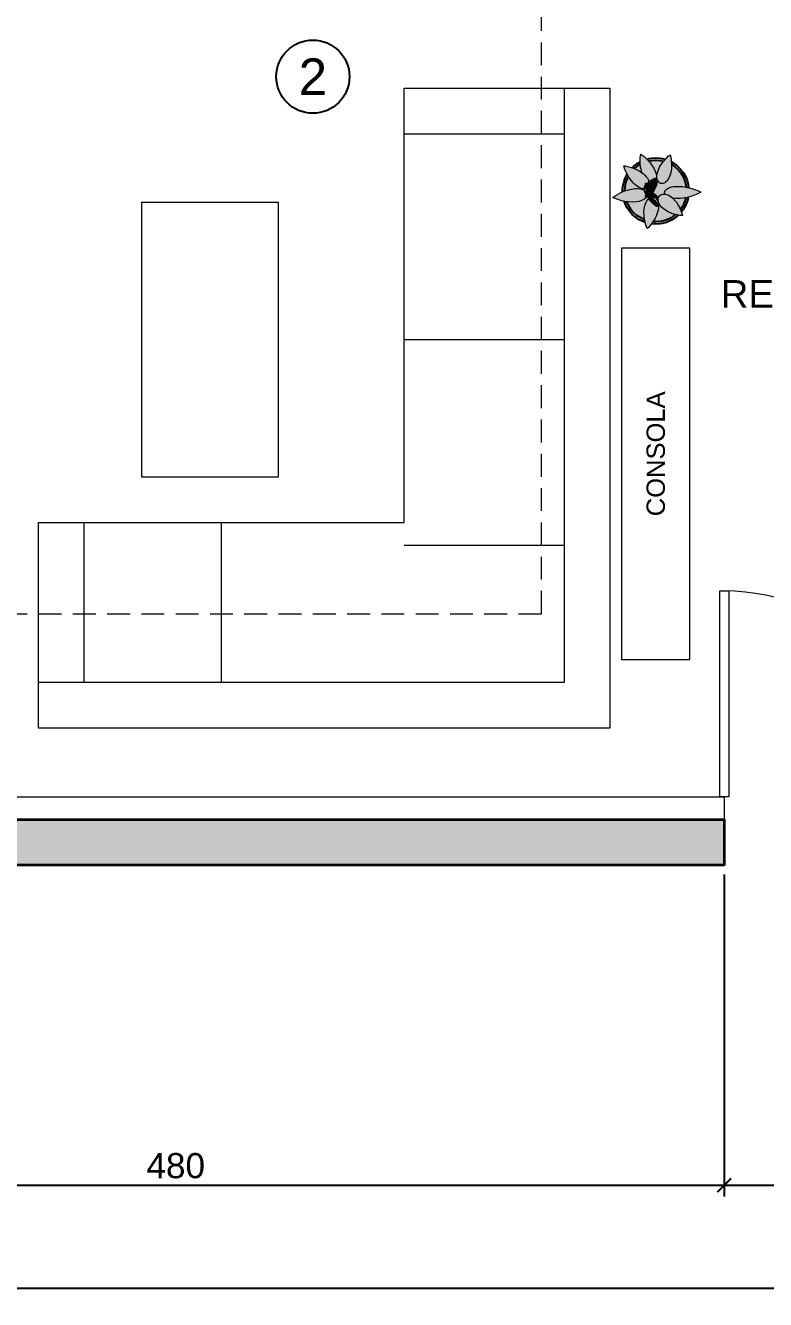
# Model space of a CAD drawing. Header units: centimetres. Extents: x -76 to 1855, y -664 to 656.
# Drawn here: x 174 to 498, y -190 to 367 of the extents above; entities that cross this region are included whole.
import ezdxf
from ezdxf.enums import TextEntityAlignment as Align

# ---------------------------------------------------------------- set-up
doc = ezdxf.new("R2010")
doc.units = ezdxf.units.CM
doc.linetypes.add('OCULTA', pattern=[15, 10, -5])
for name, color, linetype, lineweight in [('A-CARPINTERIA', 4, 'Continuous', 18), ('A-COTAS', 3, 'Continuous', 13), ('A-MEJORAS', 1, 'Continuous', 25), ('A-MOBILIARIO', 40, 'Continuous', 13), ('A-MURO-BLOQUE', 2, 'Continuous', 35), ('A-MURO-TRASDOSADO', 8, 'Continuous', 18), ('A-TEXTO', 7, 'Continuous', 18)]:
    doc.layers.add(name, color=color, linetype=linetype, lineweight=lineweight)
doc.layers.add('A-POCHE', color=252, linetype='Continuous')
doc.layers.add('VEG-HOJAS', color=117, linetype='Continuous', lineweight=18, true_color=0x2e5e38)
doc.layers.add('VEG-MACETA', color=25, linetype='Continuous', lineweight=25, true_color=0x745440)
doc.layers.add('VEG-RELLENO', color=253, linetype='Continuous', true_color=0x96c896)
doc.styles.add('A-TEXTO', font='arial.ttf')
doc.dimstyles.new('COTAS', dxfattribs={"dimtxt": 11, "dimasz": 6, "dimexe": 5, "dimexo": 4, "dimgap": 3, "dimtad": 1, "dimdec": 0, "dimtxsty": 'A-TEXTO', "dimblk": 'ARCHTICK', "dimcen": 2.5, "dimclrd": 3, "dimclre": 3, "dimclrt": 7, "dimazin": 3, "dimtfac": 1, "dimtmove": 0, "dimatfit": 3})

# ---------------------------------------------------------------- blocks, each defined once
blk = doc.blocks.new('VEG_Sansevieria_PLANTA')
at = {"layer": 'VEG-RELLENO', "true_color": 0xf8f6f2}
h = blk.add_hatch(color=7, dxfattribs=at)
h.dxf.hatch_style = 1
h.paths.add_polyline_path([(14.24, -2.69), (13.73, -4.66), (13, -6.41), (12.06, -8.06), (11.23, -9.16), (10.81, -8.08), (11.69, -6.75), (12.11, -5.97), (12.78, -4.34), (13.17, -2.93)])
h.paths.add_polyline_path([(9.56, -10.9), (8.06, -12.06), (7.25, -12.56), (5.55, -13.4), (4.66, -13.73), (2.83, -14.22), (1.89, -14.38), (0, -14.5), (-1.85, -14.38), (-1.2, -13.44), (0, -13.5), (1.76, -13.38), (3.49, -13.04), (5.17, -12.47), (6.75, -11.69), (7.5, -11.22), (8.69, -10.32), (9.89, -10.59)])
h.paths.add_polyline_path([(-4.66, -13.73), (-6.41, -13), (-8.06, -12.06), (-9.56, -10.9), (-10.25, -10.25), (-11.5, -8.83), (-12.56, -7.25), (-13.4, -5.55), (-13.76, -4.55), (-12.63, -4.74), (-12.11, -5.97), (-11.69, -6.75), (-10.71, -8.22), (-10.15, -8.9), (-8.9, -10.15), (-7.5, -11.22), (-5.97, -12.11), (-4.89, -12.58)])
h.paths.add_polyline_path([(-14.49, -0.37), (-14.38, 1.89), (-14.01, 3.75), (-13.4, 5.55), (-12.52, 7.3), (-11.94, 6.29), (-12.47, 5.17), (-13.04, 3.49), (-13.38, 1.76), (-13.5, 0.03)])
h.paths.add_polyline_path([(-10.32, 10.18), (-8.83, 11.5), (-8.06, 12.06), (-6.8, 12.8), (-6.73, 11.7), (-8.22, 10.71), (-9.29, 9.78)])
h.paths.add_polyline_path([(-3.89, 13.96), (-1.89, 14.38), (0, 14.5), (1.89, 14.38), (2.83, 14.22), (4.18, 13.88), (3.47, 13.04), (1.76, 13.38), (0, 13.5), (-1.76, 13.38), (-3.11, 13.13)])
h.paths.add_polyline_path([(6.91, 12.74), (8.06, 12.06), (9.56, 10.9), (10.9, 9.56), (12.06, 8.06), (13, 6.41), (13.73, 4.66), (14.22, 2.83), (14.42, 1.43), (13.39, 1.66), (13.04, 3.49), (12.47, 5.17), (11.69, 6.75), (10.71, 8.22), (10.15, 8.9), (8.9, 10.15), (8.22, 10.71), (6.96, 11.56)])
at = {"layer": 'VEG-RELLENO', "true_color": 0x7a5e4a}
h = blk.add_hatch(color=35, dxfattribs=at)
h.dxf.hatch_style = 1
h.paths.add_polyline_path([(13.04, -3.49), (12.47, -5.17), (12.11, -5.97), (11.69, -6.75), (10.81, -8.08), (10, -6.44), (9.07, -4.96), (8.54, -4.26), (7.51, -3.18), (8.82, -3.32), (9.8, -3.33), (11.84, -3.16), (13.17, -2.93)])
h.paths.add_polyline_path([(8.69, -10.32), (7.5, -11.22), (5.97, -12.11), (5.17, -12.47), (3.49, -13.04), (1.76, -13.38), (0.88, -13.47), (0, -13.5), (-1.2, -13.44), (-0.27, -11.86), (0.49, -10.16), (1.01, -8.42), (1.16, -7.56), (1.23, -6.74), (1.21, -5.96), (1.11, -5.24), (0.93, -4.58), (0.67, -4.01), (0.34, -3.53), (-0.01, -3.19), (0.35, -3.15), (0.6, -3.05), (0.74, -2.9), (0.77, -2.69), (0.69, -2.44), (0.23, -1.85), (-0.14, -1.53), (-1.33, -0.78), (-0.9, -0.16), (-0.31, 0.92), (-0.05, 1.49), (0.33, 2.59), (0.44, 3.07), (0.48, 3.82), (0.41, 4.06), (0.28, 4.19), (0.05, 4.19), (0.25, 4.72), (0.35, 5.33), (0.37, 6), (0.3, 6.73), (0.14, 7.5), (-0.1, 8.3), (-0.43, 9.11), (-0.84, 9.93), (-1.82, 11.51), (-3.11, 13.13), (-1.76, 13.38), (0, 13.5), (1.76, 13.38), (3.47, 13.04), (2.63, 11.92), (1.73, 10.43), (1.03, 8.86), (0.79, 8.08), (0.62, 7.31), (0.54, 6.58), (0.54, 5.9), (0.63, 5.27), (0.8, 4.7), (1.04, 4.22), (1.35, 3.82), (1.71, 3.52), (2.13, 3.32), (2.58, 3.23), (3.05, 3.25), (3.54, 3.37), (4.02, 3.61), (4.5, 3.96), (4.95, 4.41), (5.37, 4.95), (5.75, 5.58), (6.08, 6.29), (6.58, 7.88), (6.87, 9.6), (6.96, 11.56), (8.22, 10.71), (8.9, 10.15), (10.15, 8.9), (11.22, 7.5), (12.11, 5.97), (12.47, 5.17), (13.04, 3.49), (13.39, 1.66), (11.8, 1.92), (9.76, 2.05), (7.85, 1.94), (6.99, 1.78), (6.22, 1.56), (5.54, 1.29), (4.97, 0.96), (4.51, 0.59), (4.18, 0.18), (3.98, -0.24), (3.92, -0.68), (3.99, -1.12), (4.11, -1.36), (3.5, -1.33), (2.94, -1.41), (2.43, -1.58), (1.98, -1.84), (1.61, -2.18), (1.33, -2.6), (1.14, -3.08), (1.05, -3.62), (1.06, -4.19), (1.19, -4.78), (1.42, -5.39), (1.75, -6), (2.19, -6.6), (2.71, -7.18), (3.32, -7.72), (4, -8.24), (5.51, -9.13), (7.11, -9.82)])
h.paths.add_polyline_path([(-4.89, -12.58), (-5.97, -12.11), (-7.5, -11.22), (-8.22, -10.71), (-9.55, -9.55), (-10.71, -8.22), (-11.22, -7.5), (-12.11, -5.97), (-12.63, -4.74), (-11.03, -4.89), (-10.06, -4.91), (-8.2, -4.75), (-7.34, -4.57), (-6.56, -4.32), (-5.86, -4.02), (-5.25, -3.66), (-4.75, -3.25), (-4.31, -2.72), (-4.27, -2.78), (-4.08, -2.81), (-3.83, -2.73), (-3.58, -2.58), (-3.1, -3.43), (-3.41, -3.71), (-3.83, -4.24), (-4.2, -4.87), (-4.52, -5.58), (-4.77, -6.37), (-4.97, -7.22), (-5.09, -8.11), (-5.16, -9.96), (-5.11, -10.89)])
h.paths.add_polyline_path([(-13.5, 0.03), (-13.38, 1.76), (-13.04, 3.49), (-12.47, 5.17), (-11.94, 6.29), (-11.09, 5.01), (-10.51, 4.27), (-9.25, 2.94), (-8.57, 2.38), (-7.89, 1.91), (-7.2, 1.52), (-6.52, 1.24), (-5.87, 1.07), (-5.05, 1.01), (-4.99, 0.86), (-4.81, 0.76), (-4.54, 0.75), (-4.05, 0.9), (-3.7, 0.05), (-4.15, 0.08), (-4.48, 0.04), (-4.68, -0.03), (-5.11, 0.3), (-5.68, 0.59), (-6.35, 0.82), (-7.1, 0.98), (-7.92, 1.06), (-8.79, 1.07), (-10.65, 0.85), (-11.6, 0.64)])
h.paths.add_polyline_path([(-8.9, 10.15), (-7.5, 11.22), (-6.73, 11.7), (-6.43, 9.53), (-6.03, 7.98), (-7.62, 8.98), (-9.29, 9.78)])
at = {"layer": 'VEG-RELLENO', "true_color": 0xded278}
h = blk.add_hatch(color=41, dxfattribs=at)
h.dxf.hatch_style = 1
h.paths.add_polyline_path([(-6.22, 8.61), (-6.59, 10.45), (-6.77, 12.23), (-6.78, 14.49), (-6.69, 15.54), (-6.56, 16.17), (-6.02, 15.82), (-5.19, 15.17), (-3.55, 13.62), (-2.38, 12.26), (-1.82, 11.51), (-0.84, 9.93), (-0.1, 8.3), (0.14, 7.5), (0.3, 6.73), (0.37, 6), (0.35, 5.33), (0.25, 4.72), (0.05, 4.19), (-0.13, 4.12), (-0.57, 3.74), (0.02, 4.66), (0.14, 5), (0.16, 5.27), (0.08, 5.45), (-0.14, 5.55), (-0.19, 6.66), (-0.34, 7.38), (-0.57, 8.13), (-1.28, 9.69), (-2.23, 11.23), (-3.34, 12.64), (-5.02, 14.36), (-6.2, 15.34), (-6.31, 13.8), (-6.21, 11.41), (-5.94, 9.63), (-5.73, 8.74), (-5.3, 7.4), (-6.03, 7.98)])
at = {"layer": 'VEG-RELLENO', "true_color": 0x517e5c}
h = blk.add_hatch(color=115, dxfattribs=at)
h.dxf.hatch_style = 1
h.paths.add_polyline_path([(-0.37, 5.56), (-0.72, 5.47), (-1.6, 5.04), (-2.94, 4.03), (-3.28, 4.95), (-3.65, 5.59), (-4.12, 6.22), (-4.68, 6.83), (-5.3, 7.4), (-5.73, 8.74), (-5.94, 9.63), (-6.21, 11.41), (-6.31, 13.8), (-6.2, 15.34), (-5.02, 14.36), (-3.91, 13.28), (-2.77, 11.95), (-1.73, 10.47), (-0.89, 8.91), (-0.34, 7.38), (-0.19, 6.66), (-0.13, 5.99), (-0.14, 5.55)])
at = {"layer": 'VEG-RELLENO', "true_color": 0xded278}
h = blk.add_hatch(color=41, dxfattribs=at)
h.dxf.hatch_style = 1
h.paths.add_polyline_path([(1.35, 3.82), (1.04, 4.22), (0.8, 4.7), (0.63, 5.27), (0.54, 5.9), (0.54, 6.58), (0.62, 7.31), (0.79, 8.08), (1.35, 9.65), (2.16, 11.19), (2.63, 11.92), (3.65, 13.26), (5.1, 14.82), (5.85, 15.47), (6.36, 15.83), (6.63, 14.81), (6.82, 13.63), (6.95, 12.15), (6.94, 10.47), (6.76, 8.73), (6.58, 7.88), (6.08, 6.29), (5.75, 5.58), (5.37, 4.95), (4.95, 4.41), (4.5, 3.96), (4.02, 3.61), (3.54, 3.37), (3.05, 3.25), (2.58, 3.23), (2.13, 3.32), (1.71, 3.52)])
h.paths.add_polyline_path([(2.98, 3.74), (3.36, 3.85), (3.76, 4.04), (4.17, 4.34), (4.57, 4.74), (4.95, 5.24), (5.3, 5.82), (5.61, 6.48), (6.1, 7.99), (6.38, 9.65), (6.47, 11.33), (6.33, 13.57), (6.08, 15.01), (5.45, 14.45), (4.53, 13.51), (3.53, 12.32), (3.05, 11.64), (2.17, 10.19), (1.8, 9.44), (1.27, 7.95), (1.12, 7.23), (1.04, 6.56), (1.04, 5.93), (1.12, 5.37), (1.26, 4.89), (1.46, 4.49), (1.71, 4.17), (1.98, 3.94), (2.29, 3.8), (2.62, 3.73)], flags=0)
at = {"layer": 'VEG-RELLENO', "true_color": 0x517e5c}
h = blk.add_hatch(color=115, dxfattribs=at)
h.dxf.hatch_style = 1
h.paths.add_polyline_path([(2.29, 3.8), (1.98, 3.94), (1.71, 4.17), (1.46, 4.49), (1.26, 4.89), (1.12, 5.37), (1.04, 5.93), (1.04, 6.56), (1.12, 7.23), (1.5, 8.69), (2.17, 10.19), (2.59, 10.93), (3.53, 12.32), (5.01, 14.02), (6.08, 15.01), (6.33, 13.57), (6.47, 11.33), (6.38, 9.65), (6.26, 8.81), (5.88, 7.21), (5.3, 5.82), (4.95, 5.24), (4.57, 4.74), (4.17, 4.34), (3.76, 4.04), (3.36, 3.85), (2.98, 3.74), (2.62, 3.73)])
at = {"layer": 'VEG-RELLENO', "true_color": 0xded278}
h = blk.add_hatch(color=41, dxfattribs=at)
h.dxf.hatch_style = 1
h.paths.add_polyline_path([(-5.05, 1.01), (-5.87, 1.07), (-6.52, 1.24), (-7.2, 1.52), (-7.89, 1.91), (-8.57, 2.38), (-9.25, 2.94), (-10.51, 4.27), (-11.62, 5.78), (-12.54, 7.33), (-13.48, 9.4), (-13.83, 10.4), (-13.98, 11.04), (-12.85, 10.89), (-11.62, 10.6), (-10.11, 10.11), (-8.45, 9.41), (-6.81, 8.51), (-6.04, 7.99), (-5.32, 7.43), (-4.68, 6.83), (-4.12, 6.22), (-3.65, 5.59), (-3.28, 4.95), (-3.02, 4.32), (-2.94, 4.03), (-3.36, 3.64), (-3.49, 4.17), (-3.73, 4.73), (-4.06, 5.31), (-4.5, 5.9), (-5.03, 6.48), (-6.33, 7.58), (-7.86, 8.54), (-9.48, 9.32), (-11.76, 10.11), (-13.33, 10.47), (-12.76, 8.96), (-12.09, 7.56), (-11.21, 6.05), (-10.13, 4.59), (-8.91, 3.31), (-8.27, 2.78), (-7.62, 2.33), (-6.98, 1.98), (-6.36, 1.72), (-5.77, 1.56), (-4.97, 1.52), (-5.05, 1.31)])
at = {"layer": 'VEG-RELLENO', "true_color": 0x517e5c}
h = blk.add_hatch(color=115, dxfattribs=at)
h.dxf.hatch_style = 1
h.paths.add_polyline_path([(-3.36, 3.64), (-3.78, 3.22), (-4.13, 3.45), (-4.3, 3.44), (-4.42, 3.32), (-4.49, 3.09), (-4.46, 2.41), (-4.71, 2.04), (-4.97, 1.52), (-5.77, 1.56), (-6.36, 1.72), (-6.98, 1.98), (-7.62, 2.33), (-8.27, 2.78), (-9.53, 3.92), (-10.13, 4.59), (-11.21, 6.05), (-11.68, 6.81), (-12.46, 8.28), (-13.01, 9.58), (-13.33, 10.47), (-11.76, 10.11), (-9.48, 9.32), (-7.86, 8.54), (-6.33, 7.58), (-5.03, 6.48), (-4.5, 5.9), (-4.06, 5.31), (-3.73, 4.73), (-3.49, 4.17)])
at = {"layer": 'VEG-RELLENO', "true_color": 0xded278}
h = blk.add_hatch(color=41, dxfattribs=at)
h.dxf.hatch_style = 1
h.paths.add_polyline_path([(-4.31, -2.72), (-4.75, -3.25), (-5.25, -3.66), (-5.86, -4.02), (-6.56, -4.32), (-7.34, -4.57), (-8.2, -4.75), (-10.06, -4.91), (-12.01, -4.82), (-12.98, -4.69), (-14.82, -4.32), (-17.07, -3.62), (-18.09, -3.2), (-18.69, -2.88), (-17.76, -2.16), (-16.65, -1.46), (-15.19, -0.69), (-13.47, 0.04), (-11.6, 0.64), (-10.65, 0.85), (-8.79, 1.07), (-7.92, 1.06), (-7.1, 0.98), (-6.35, 0.82), (-5.68, 0.59), (-5.11, 0.3), (-4.68, -0.03), (-4.86, -0.21), (-4.9, -0.41), (-4.84, -0.59), (-5.38, -0.13), (-5.88, 0.13), (-6.48, 0.34), (-7.17, 0.49), (-7.94, 0.56), (-8.77, 0.57), (-10.55, 0.36), (-12.39, -0.11), (-14.16, -0.77), (-16.4, -1.9), (-17.78, -2.79), (-16.9, -3.15), (-15.51, -3.61), (-13.82, -4.03), (-12.91, -4.2), (-11.01, -4.39), (-10.07, -4.41), (-8.28, -4.25), (-7.47, -4.08), (-6.73, -3.85), (-6.08, -3.57), (-5.54, -3.25), (-5.1, -2.89), (-4.77, -2.52), (-4.56, -2.14), (-4.45, -1.78), (-4.44, -1.43), (-4.54, -1.06), (-4.23, -1.37), (-4.4, -2.01), (-4.43, -2.37), (-4.39, -2.63)])
at = {"layer": 'VEG-RELLENO', "true_color": 0x517e5c}
h = blk.add_hatch(color=115, dxfattribs=at)
h.dxf.hatch_style = 1
h.paths.add_polyline_path([(-4.99, -0.43), (-4.53, -1.09), (-4.44, -1.43), (-4.45, -1.78), (-4.56, -2.14), (-4.77, -2.52), (-5.1, -2.89), (-5.54, -3.25), (-6.08, -3.57), (-6.73, -3.85), (-7.47, -4.08), (-8.28, -4.25), (-10.07, -4.41), (-11.01, -4.39), (-12.91, -4.2), (-13.82, -4.03), (-15.51, -3.61), (-16.9, -3.15), (-17.78, -2.79), (-16.4, -1.9), (-14.16, -0.77), (-12.39, -0.11), (-10.55, 0.36), (-8.77, 0.57), (-7.94, 0.56), (-7.17, 0.49), (-6.48, 0.34), (-5.88, 0.13), (-5.38, -0.13)])
at = {"layer": 'VEG-RELLENO', "true_color": 0xded278}
h = blk.add_hatch(color=41, dxfattribs=at)
h.dxf.hatch_style = 1
h.paths.add_polyline_path([(-5.05, 1.31), (-4.93, 1.65), (-4.46, 2.41), (-4.38, 2), (-4.65, 1.53), (-4.76, 1.09), (-4.58, 1.05), (-4.15, 1.19), (-4.05, 0.9), (-4.54, 0.75), (-4.81, 0.76), (-4.99, 0.86), (-5.07, 1.04)])
h.paths.add_polyline_path([(-3.12, 3.88), (-2.1, 4.71), (-1.13, 5.29), (-0.37, 5.56), (-0.1, 5.55), (0.08, 5.45), (0.16, 5.27), (0.14, 5), (-0.2, 4.27), (-0.5, 3.83), (-1.31, 2.89), (-2.7, 1.69), (-2.84, 1.96), (-2, 2.65), (-1.1, 3.56), (-0.46, 4.42), (-0.26, 4.78), (-0.16, 5.06), (-0.16, 5.24), (-0.34, 5.25), (-0.62, 5.18), (-1.44, 4.78), (-2.42, 4.08), (-3.57, 3.01), (-3.78, 3.22)])
h = blk.add_hatch(color=41, dxfattribs=at)
h.dxf.hatch_style = 1
h.paths.add_polyline_path([(0.35, -3.15), (-0.4, -3.16), (-0.88, -3.07), (-1.75, -2.8), (-2.57, -2.15), (-2.95, -1.93), (-1.84, -2.45), (-0.81, -2.78), (0.01, -2.89), (0.28, -2.86), (0.45, -2.76), (0.42, -2.57), (0.27, -2.34), (-0.32, -1.77), (-0.75, -1.46), (-1.68, -0.93), (-1.78, -0.56), (-0.58, -1.21), (0.23, -1.85), (0.51, -2.16), (0.69, -2.44), (0.77, -2.69), (0.74, -2.9), (0.6, -3.05)])
h.paths.add_polyline_path([(-3.99, -1.58), (-4.64, -0.95), (-4.82, -0.66), (-4.9, -0.41), (-4.86, -0.21), (-4.72, -0.05), (-4.48, 0.04), (-4.15, 0.08), (-3.69, 0.03), (-3.69, -0.26), (-4.14, -0.22), (-4.41, -0.25), (-4.58, -0.34), (-4.55, -0.54), (-4.4, -0.76), (-4.15, -1.04), (-3.63, -1.47), (-3.55, -1.79), (-3.64, -1.82)])
at = {"layer": 'VEG-RELLENO', "true_color": 0x467652}
h = blk.add_hatch(color=105, dxfattribs=at)
h.dxf.hatch_style = 1
h.paths.add_polyline_path([(-4.38, 2), (-4.15, 1.19), (-4.58, 1.05), (-4.73, 1.06), (-4.75, 1.25), (-4.65, 1.53)])
h.paths.add_polyline_path([(-2.84, 1.96), (-3.57, 3.01), (-2.91, 3.66), (-2.42, 4.08), (-1.44, 4.78), (-0.62, 5.18), (-0.34, 5.25), (-0.16, 5.24), (-0.16, 5.06), (-0.26, 4.78), (-0.74, 4.01), (-1.53, 3.1), (-2, 2.65)])
at = {"layer": 'VEG-RELLENO', "true_color": 0xded278}
h = blk.add_hatch(color=41, dxfattribs=at)
h.dxf.hatch_style = 1
h.paths.add_polyline_path([(-2.14, -2.28), (-2.66, -1.76), (-3.23, -0.88), (-4.01, 0.78), (-4.45, 2.36), (-4.49, 3.09), (-4.42, 3.32), (-4.3, 3.44), (-4.13, 3.45), (-3.92, 3.34), (-3.4, 2.82), (-2.83, 1.94), (-2.05, 0.28), (-1.61, -1.3), (-1.57, -2.03), (-1.64, -2.26), (-1.76, -2.38), (-1.93, -2.39)])
h.paths.add_polyline_path([(-4.2, 2.78), (-4.06, 1.95), (-3.92, 1.43), (-3.24, -0.22), (-2.42, -1.57), (-2.17, -1.86), (-1.89, -2.07), (-1.86, -1.72), (-2, -0.89), (-2.33, 0.18), (-2.82, 1.28), (-3.64, 2.63), (-3.89, 2.92), (-4.16, 3.13)], flags=0)
h = blk.add_hatch(color=41, dxfattribs=at)
h.dxf.hatch_style = 1
h.paths.add_polyline_path([(-4.43, -2.37), (-4.4, -2.01), (-4.23, -1.37), (-3.98, -1.58), (-4.1, -2.06), (-4.1, -2.5), (-3.68, -2.28), (-3.58, -2.58), (-3.83, -2.73), (-4.08, -2.81), (-4.27, -2.78), (-4.39, -2.63)])
h.paths.add_polyline_path([(-0.68, 3.19), (-0.56, 3.04), (-0.51, 2.78), (-0.65, 1.98), (-1.06, 0.91), (-1.81, -0.46), (-1.93, -0.08), (-1.1, 1.58), (-0.84, 2.47), (-0.84, 2.91), (-1.24, 2.71), (-2, 1.94), (-1.98, 2.27), (-1.06, 3.16), (-0.87, 3.22)])
at = {"layer": 'VEG-RELLENO', "true_color": 0x467652}
h = blk.add_hatch(color=105, dxfattribs=at)
h.dxf.hatch_style = 1
h.paths.add_polyline_path([(-4.16, 3.13), (-3.89, 2.92), (-3.37, 2.25), (-2.56, 0.74), (-2, -0.89), (-1.86, -1.72), (-1.89, -2.07), (-2.17, -1.86), (-2.69, -1.19), (-3.5, 0.33), (-4.06, 1.95), (-4.2, 2.78)])
h = blk.add_hatch(color=105, dxfattribs=at)
h.dxf.hatch_style = 1
h.paths.add_polyline_path([(-3.64, -1.82), (-3.72, -1.98), (-3.68, -2.28), (-4.1, -2.5), (-4.1, -2.06), (-3.98, -1.58)])
h.paths.add_polyline_path([(-1.93, -0.08), (-2.16, 0.55), (-2, 1.94), (-1.24, 2.71), (-0.84, 2.91), (-0.84, 2.47), (-1.1, 1.58)])
at = {"layer": 'VEG-RELLENO', "true_color": 0xded278}
h = blk.add_hatch(color=41, dxfattribs=at)
h.dxf.hatch_style = 1
h.paths.add_polyline_path([(-3.53, -1.87), (-3.67, -1.13), (-3.69, 0.03), (-3.4, -0.56), (-3.32, -1.49), (-3.23, -1.79), (-2.97, -1.31), (-2.76, -1.6), (-2.96, -1.94), (-3.12, -2.11), (-3.28, -2.15), (-3.41, -2.07)])
h.paths.add_polyline_path([(-1.98, 2.27), (-2.16, 0.55), (-2.39, 1.07), (-2.3, 2)])
at = {"layer": 'VEG-RELLENO', "true_color": 0x467652}
h = blk.add_hatch(color=105, dxfattribs=at)
h.dxf.hatch_style = 1
h.paths.add_polyline_path([(-3.4, -0.56), (-2.97, -1.31), (-3.23, -1.79), (-3.32, -1.49)])
h.paths.add_polyline_path([(-2.39, 1.07), (-2.7, 1.69), (-2.3, 2)])
h = blk.add_hatch(color=105, dxfattribs=at)
h.dxf.hatch_style = 1
h.paths.add_polyline_path([(-1.62, -0.63), (-1.78, -0.56), (-1.81, -0.46), (-1.06, 0.91), (-0.65, 1.98), (-0.51, 2.78), (-0.56, 3.04), (-0.66, 3.17), (-0.2, 3.69), (0.14, 3.9), (0.19, 3.5), (0.14, 3.12), (-0.12, 2.15), (-0.33, 1.6), (-0.86, 0.51), (-1.15, 0)])
at = {"layer": 'VEG-RELLENO', "true_color": 0xded278}
h = blk.add_hatch(color=41, dxfattribs=at)
h.dxf.hatch_style = 1
h.paths.add_polyline_path([(-1.04, 3.17), (-0.57, 3.74), (-0.13, 4.12), (0.09, 4.21), (0.28, 4.19), (0.41, 4.06), (0.48, 3.82), (0.49, 3.49), (0.44, 3.07), (0.16, 2.05), (-0.59, 0.36), (-1.33, -0.78), (-1.6, -0.64), (-0.86, 0.51), (-0.33, 1.6), (-0.12, 2.15), (0.14, 3.12), (0.19, 3.5), (0.14, 3.9), (-0.2, 3.69), (-0.66, 3.17), (-0.87, 3.22)])
h = blk.add_hatch(color=41, dxfattribs=at)
h.dxf.hatch_style = 1
h.paths.add_polyline_path([(4.18, 0.18), (4.51, 0.59), (4.97, 0.96), (5.54, 1.29), (6.22, 1.56), (6.99, 1.78), (7.85, 1.94), (8.78, 2.03), (10.77, 2.01), (12.84, 1.76), (13.85, 1.57), (15.76, 1.07), (18.08, 0.24), (19.12, -0.22), (19.72, -0.57), (18.67, -1.14), (17.42, -1.68), (15.78, -2.26), (13.88, -2.79), (11.84, -3.16), (10.81, -3.28), (8.82, -3.32), (7.51, -3.18), (6.69, -2.49), (7.95, -2.74), (8.84, -2.82), (9.79, -2.83), (11.77, -2.67), (13.77, -2.3), (15.63, -1.79), (17.23, -1.22), (18.69, -0.57), (16.46, 0.32), (14.71, 0.85), (13.74, 1.08), (11.74, 1.42), (10.74, 1.51), (8.81, 1.53), (7.92, 1.44), (7.11, 1.29), (6.38, 1.09), (5.76, 0.83), (5.25, 0.54), (4.87, 0.23), (4.61, -0.08), (4.47, -0.39), (4.43, -0.68), (4.47, -0.96), (4.62, -1.27), (4.84, -1.53), (4.11, -1.36), (3.99, -1.12), (3.92, -0.68), (3.98, -0.24)])
at = {"layer": 'VEG-RELLENO', "true_color": 0x517e5c}
h = blk.add_hatch(color=115, dxfattribs=at)
h.dxf.hatch_style = 1
h.paths.add_polyline_path([(6.06, -2.07), (5.4, -1.73), (4.84, -1.53), (4.62, -1.27), (4.47, -0.96), (4.43, -0.68), (4.47, -0.39), (4.61, -0.08), (4.87, 0.23), (5.25, 0.54), (5.76, 0.83), (6.38, 1.09), (7.11, 1.29), (7.92, 1.44), (9.75, 1.55), (10.74, 1.51), (12.75, 1.27), (13.74, 1.08), (15.62, 0.59), (17.22, 0.05), (18.69, -0.57), (17.23, -1.22), (15.63, -1.79), (13.77, -2.3), (11.77, -2.67), (9.79, -2.83), (7.95, -2.74), (6.69, -2.49)])
at = {"layer": 'VEG-RELLENO', "true_color": 0xded278}
h = blk.add_hatch(color=41, dxfattribs=at)
h.dxf.hatch_style = 1
h.paths.add_polyline_path([(0.34, -3.53), (0.67, -4.01), (0.93, -4.58), (1.11, -5.24), (1.21, -5.96), (1.23, -6.74), (1.16, -7.56), (1.01, -8.42), (0.78, -9.29), (0.13, -11.02), (-0.27, -11.86), (-1.17, -13.4), (-2.51, -15.23), (-3.22, -16.02), (-3.71, -16.46), (-4.16, -15.41), (-4.53, -14.2), (-4.88, -12.66), (-5.11, -10.89), (-5.16, -9.03), (-5.09, -8.11), (-4.97, -7.22), (-4.77, -6.37), (-4.52, -5.58), (-4.2, -4.87), (-3.83, -4.24), (-3.41, -3.71), (-3.1, -3.43), (-2.81, -3.84), (-3.42, -4.53), (-3.76, -5.1), (-4.05, -5.76), (-4.29, -6.5), (-4.47, -7.31), (-4.66, -9.05), (-4.61, -10.85), (-4.38, -12.57), (-4.05, -14.08), (-3.55, -15.63), (-2.9, -14.91), (-2.04, -13.79), (-1.14, -12.4), (-0.72, -11.63), (0.02, -9.99), (0.3, -9.14), (0.66, -7.5), (0.73, -6.72), (0.81, -6.69), (0.88, -6.54), (0.87, -6.3), (0.69, -5.82), (0.62, -5.34), (0.46, -4.75), (0.23, -4.26), (-0.04, -3.86), (-0.35, -3.55), (-0.69, -3.34), (-1.05, -3.22), (-1.32, -3.2), (-1.75, -2.8), (-0.88, -3.07), (-0.01, -3.19)])
at = {"layer": 'VEG-RELLENO', "true_color": 0x517e5c}
h = blk.add_hatch(color=115, dxfattribs=at)
h.dxf.hatch_style = 1
h.paths.add_polyline_path([(-2.81, -3.84), (-1.57, -5.27), (-0.68, -6.06), (0.1, -6.58), (0.41, -6.72), (0.73, -6.72), (0.66, -7.5), (0.3, -9.14), (0.02, -9.99), (-0.72, -11.63), (-1.14, -12.4), (-2.04, -13.79), (-2.9, -14.91), (-3.55, -15.63), (-4.05, -14.08), (-4.38, -12.57), (-4.52, -11.73), (-4.66, -9.95), (-4.6, -8.16), (-4.29, -6.5), (-4.05, -5.76), (-3.76, -5.1), (-3.42, -4.53)])
h.paths.add_polyline_path([(0.58, -5.59), (-0.4, -4.2), (-1.32, -3.2), (-1.05, -3.22), (-0.69, -3.34), (-0.35, -3.55), (-0.04, -3.86), (0.23, -4.26), (0.46, -4.75), (0.62, -5.34), (0.69, -5.82)])
at = {"layer": 'VEG-RELLENO', "true_color": 0x467652}
h = blk.add_hatch(color=105, dxfattribs=at)
h.dxf.hatch_style = 1
h.paths.add_polyline_path([(-2.94, -1.91), (-2.76, -1.6), (-2.39, -2.07), (-2.14, -2.28), (-1.93, -2.39), (-1.76, -2.38), (-1.64, -2.26), (-1.57, -2.03), (-1.56, -1.71), (-1.68, -0.93), (-0.75, -1.46), (-0.32, -1.77), (0.27, -2.34), (0.42, -2.57), (0.45, -2.76), (0.28, -2.86), (-0.36, -2.86), (-1.31, -2.64), (-2.38, -2.21)])
h.paths.add_polyline_path([(-3.69, -0.26), (-3.63, -1.47), (-4.15, -1.04), (-4.4, -0.76), (-4.55, -0.54), (-4.58, -0.34), (-4.41, -0.25), (-4.14, -0.22)])
at = {"layer": 'VEG-RELLENO', "true_color": 0xded278}
h = blk.add_hatch(color=41, dxfattribs=at)
h.dxf.hatch_style = 1
h.paths.add_polyline_path([(0.41, -6.72), (-0.27, -6.36), (-1.12, -5.69), (-2.44, -4.32), (-3.41, -2.92), (-3.7, -2.22), (-3.72, -1.98), (-3.64, -1.82), (-3.55, -1.79), (-3.39, -2.08), (-3.32, -2.43), (-2.9, -3.2), (-1.79, -4.6), (-0.49, -5.83), (0.24, -6.32), (0.58, -6.44), (0.49, -6.09), (0.06, -5.32), (-1.04, -3.92), (-2.34, -2.69), (-3.22, -2.14), (-3.12, -2.11), (-2.95, -1.93), (-2.57, -2.15), (-1.27, -3.25), (-0.4, -4.2), (0.58, -5.59), (0.87, -6.3), (0.88, -6.54), (0.81, -6.69), (0.65, -6.75)])
at = {"layer": 'VEG-RELLENO', "true_color": 0x467652}
h = blk.add_hatch(color=105, dxfattribs=at)
h.dxf.hatch_style = 1
h.paths.add_polyline_path([(-3.41, -2.08), (-3.07, -2.2), (-2.34, -2.69), (-1.04, -3.92), (0.06, -5.32), (0.49, -6.09), (0.58, -6.44), (0.24, -6.32), (-0.49, -5.83), (-1.79, -4.6), (-2.9, -3.2), (-3.32, -2.43)])
at = {"layer": 'VEG-RELLENO', "true_color": 0xded278}
h = blk.add_hatch(color=41, dxfattribs=at)
h.dxf.hatch_style = 1
h.paths.add_polyline_path([(2.43, -1.58), (2.94, -1.41), (3.5, -1.33), (4.11, -1.36), (4.75, -1.5), (5.4, -1.73), (6.06, -2.07), (6.71, -2.5), (7.35, -3.02), (7.96, -3.61), (9.07, -4.96), (9.56, -5.69), (10.39, -7.17), (11.23, -9.17), (11.53, -10.15), (11.66, -10.78), (10.56, -10.7), (9.36, -10.49), (7.9, -10.09), (6.3, -9.5), (4.73, -8.71), (4, -8.24), (3.32, -7.72), (2.71, -7.18), (2.19, -6.6), (1.75, -6), (1.42, -5.39), (1.19, -4.78), (1.06, -4.19), (1.05, -3.62), (1.14, -3.08), (1.33, -2.6), (1.61, -2.18), (1.98, -1.84)])
h.paths.add_polyline_path([(1.62, -3.22), (1.55, -3.65), (1.56, -4.13), (1.67, -4.64), (1.87, -5.18), (2.17, -5.73), (2.57, -6.28), (3.06, -6.82), (4.28, -7.83), (5.73, -8.68), (7.28, -9.35), (8.05, -9.61), (9.47, -10), (11.04, -10.26), (10.76, -9.34), (10.27, -8.09), (9.57, -6.68), (9.14, -5.96), (8.15, -4.58), (7.6, -3.95), (6.42, -2.91), (5.81, -2.5), (5.2, -2.19), (4.61, -1.98), (4.05, -1.86), (3.52, -1.84), (3.05, -1.9), (2.64, -2.03), (2.28, -2.24), (1.99, -2.51), (1.77, -2.84)], flags=0)
at = {"layer": 'VEG-RELLENO', "true_color": 0x517e5c}
h = blk.add_hatch(color=115, dxfattribs=at)
h.dxf.hatch_style = 1
h.paths.add_polyline_path([(1.99, -2.51), (2.28, -2.24), (2.64, -2.03), (3.05, -1.9), (3.52, -1.84), (4.05, -1.86), (4.61, -1.98), (5.2, -2.19), (5.81, -2.5), (6.42, -2.91), (7.02, -3.39), (8.15, -4.58), (8.67, -5.25), (9.57, -6.68), (9.95, -7.4), (10.54, -8.75), (11.04, -10.26), (9.47, -10), (8.05, -9.61), (7.28, -9.35), (5.73, -8.68), (4.99, -8.27), (3.64, -7.34), (3.06, -6.82), (2.57, -6.28), (2.17, -5.73), (1.87, -5.18), (1.67, -4.64), (1.56, -4.13), (1.55, -3.65), (1.62, -3.22), (1.77, -2.84)])
at = {"layer": 'VEG-HOJAS'}
for points in [[(-6.03, 7.98), (-6.43, 9.53), (-6.59, 10.45), (-6.77, 12.23), (-6.78, 14.49), (-6.69, 15.54), (-6.56, 16.17), (-6.02, 15.82), (-5.19, 15.17), (-3.55, 13.62), (-2.38, 12.26), (-1.82, 11.51), (-0.84, 9.93), (-0.1, 8.3), (0.14, 7.5), (0.3, 6.73), (0.37, 6), (0.35, 5.33), (0.25, 4.72), (0.05, 4.19)], [(-5.05, 1.01), (-5.87, 1.07), (-6.52, 1.24), (-7.2, 1.52), (-7.89, 1.91), (-8.57, 2.38), (-9.25, 2.94), (-9.9, 3.58), (-11.09, 5.01), (-11.62, 5.78), (-12.54, 7.33), (-13.48, 9.4), (-13.83, 10.4), (-13.98, 11.04), (-13.32, 10.98), (-12.28, 10.77), (-10.11, 10.11), (-8.45, 9.41), (-6.81, 8.51), (-5.32, 7.43), (-4.68, 6.83), (-4.12, 6.22), (-3.65, 5.59), (-3.28, 4.95), (-2.94, 4.03)], [(-4.31, -2.72), (-4.75, -3.25), (-5.25, -3.66), (-5.86, -4.02), (-6.56, -4.32), (-7.34, -4.57), (-8.2, -4.75), (-10.06, -4.91), (-12.01, -4.82), (-12.98, -4.69), (-14.82, -4.32), (-17.07, -3.62), (-18.09, -3.2), (-18.69, -2.88), (-18.17, -2.45), (-17.26, -1.83), (-15.19, -0.69), (-13.47, 0.04), (-12.54, 0.36), (-10.65, 0.85), (-8.79, 1.07), (-7.92, 1.06), (-7.1, 0.98), (-6.35, 0.82), (-5.68, 0.59), (-5.11, 0.3), (-4.68, -0.03)], [(-4.05, 0.9), (-4.54, 0.75), (-4.81, 0.76), (-4.99, 0.86), (-5.07, 1.04), (-5.05, 1.31), (-4.93, 1.65), (-4.46, 2.41)], [(-3.64, -1.82), (-4.36, -1.26), (-4.64, -0.95), (-4.82, -0.66), (-4.9, -0.41), (-4.86, -0.21), (-4.72, -0.05), (-4.48, 0.04), (-3.7, 0.05)], [(-3.78, 3.22), (-2.61, 4.32), (-1.6, 5.04), (-0.72, 5.47), (-0.37, 5.56), (-0.1, 5.55), (0.08, 5.45), (0.16, 5.27), (0.14, 5), (-0.2, 4.27), (-0.5, 3.83), (-1.31, 2.89), (-2.7, 1.69)], [(-2.76, -1.6), (-2.96, -1.94), (-3.12, -2.11), (-3.28, -2.15), (-3.41, -2.07), (-3.53, -1.87), (-3.67, -1.13), (-3.69, 0.03)], [(-1.98, 2.27), (-2.16, 0.55)], [(-1.06, 3.16), (-0.87, 3.22), (-0.68, 3.19), (-0.56, 3.04), (-0.51, 2.78), (-0.54, 2.42), (-0.65, 1.98), (-1.06, 0.91), (-1.81, -0.46)], [(-0.57, 3.74), (-0.13, 4.12), (0.09, 4.21), (0.28, 4.19), (0.41, 4.06), (0.48, 3.82), (0.44, 3.07), (0.16, 2.05), (-0.31, 0.92), (-0.9, -0.16), (-1.33, -0.78)], [(4.11, -1.36), (3.99, -1.12), (3.92, -0.68), (3.98, -0.24), (4.18, 0.18), (4.51, 0.59), (4.97, 0.96), (5.54, 1.29), (6.22, 1.56), (6.99, 1.78), (7.85, 1.94), (8.78, 2.03), (10.77, 2.01), (11.8, 1.92), (13.85, 1.57), (15.76, 1.07), (17.4, 0.51), (18.66, -0.01), (19.72, -0.57), (18.67, -1.14), (17.42, -1.68), (15.78, -2.26), (13.88, -2.79), (11.84, -3.16), (10.81, -3.28), (8.82, -3.32), (7.51, -3.18)], [(-0.01, -3.19), (0.34, -3.53), (0.67, -4.01), (0.93, -4.58), (1.11, -5.24), (1.21, -5.96), (1.23, -6.74), (1.16, -7.56), (1.01, -8.42), (0.78, -9.29), (0.13, -11.02), (-0.27, -11.86), (-1.17, -13.4), (-2.51, -15.23), (-3.22, -16.02), (-3.71, -16.46), (-3.99, -15.86), (-4.34, -14.86), (-4.88, -12.66), (-5.11, -10.89), (-5.16, -9.03), (-4.97, -7.22), (-4.77, -6.37), (-4.52, -5.58), (-4.2, -4.87), (-3.83, -4.24), (-3.41, -3.71), (-3.1, -3.43)], [(-3.58, -2.58), (-3.83, -2.73), (-4.08, -2.81), (-4.27, -2.78), (-4.39, -2.63), (-4.43, -2.37), (-4.4, -2.01), (-4.23, -1.37)], [(-2.95, -1.93), (-2.57, -2.15), (-1.72, -2.82), (-0.4, -4.2), (0.58, -5.59), (0.87, -6.3), (0.88, -6.54), (0.81, -6.69), (0.65, -6.75), (0.41, -6.72), (-0.27, -6.36), (-1.12, -5.69), (-2.01, -4.8), (-2.82, -3.83), (-3.41, -2.92), (-3.7, -2.22), (-3.72, -1.98), (-3.64, -1.82), (-3.55, -1.79)], [(-1.78, -0.56), (-1.08, -0.91), (-0.14, -1.53), (0.51, -2.16), (0.69, -2.44), (0.77, -2.69), (0.74, -2.9), (0.6, -3.05), (0.35, -3.15), (0.02, -3.19), (-0.88, -3.07), (-1.75, -2.8)]]:
    blk.add_lwpolyline(points, dxfattribs=at)
for points in [[(2.13, 3.32), (1.71, 3.52), (1.35, 3.82), (1.04, 4.22), (0.8, 4.7), (0.63, 5.27), (0.54, 5.9), (0.54, 6.58), (0.62, 7.31), (0.79, 8.08), (1.03, 8.86), (1.73, 10.43), (2.16, 11.19), (3.13, 12.62), (4.65, 14.37), (5.51, 15.19), (6.36, 15.83), (6.63, 14.81), (6.82, 13.63), (6.97, 11.32), (6.87, 9.6), (6.76, 8.73), (6.36, 7.06), (6.08, 6.29), (5.75, 5.58), (5.37, 4.95), (4.95, 4.41), (4.5, 3.96), (4.02, 3.61), (3.54, 3.37), (3.05, 3.25), (2.58, 3.23)], [(-1.76, -2.38), (-1.93, -2.39), (-2.14, -2.28), (-2.66, -1.76), (-3.23, -0.88), (-3.77, 0.21), (-4.2, 1.34), (-4.45, 2.36), (-4.49, 3.09), (-4.42, 3.32), (-4.3, 3.44), (-4.13, 3.45), (-3.92, 3.34), (-3.4, 2.82), (-2.83, 1.94), (-2.29, 0.86), (-1.86, -0.28), (-1.61, -1.3), (-1.57, -2.03), (-1.64, -2.26)], [(1.61, -2.18), (1.98, -1.84), (2.43, -1.58), (2.94, -1.41), (3.5, -1.33), (4.11, -1.36), (4.75, -1.5), (5.4, -1.73), (6.06, -2.07), (6.71, -2.5), (7.35, -3.02), (8.54, -4.26), (9.07, -4.96), (10, -6.44), (10.39, -7.17), (11.01, -8.56), (11.41, -9.71), (11.66, -10.78), (10.56, -10.7), (9.36, -10.49), (7.9, -10.09), (7.11, -9.82), (5.51, -9.13), (4.73, -8.71), (3.32, -7.72), (2.71, -7.18), (2.19, -6.6), (1.75, -6), (1.42, -5.39), (1.19, -4.78), (1.06, -4.19), (1.05, -3.62), (1.14, -3.08), (1.33, -2.6)]]:
    blk.add_lwpolyline(points, close=True, dxfattribs=at)
at = {"layer": 'VEG-MACETA'}
for points in [[(-10.32, 10.18), (-9.56, 10.9), (-8.83, 11.5), (-8.06, 12.06), (-6.8, 12.8)], [(-9.29, 9.78), (-8.22, 10.71), (-6.73, 11.7)], [(-3.89, 13.96), (-2.83, 14.22), (-1.89, 14.38), (0, 14.5), (1.89, 14.38), (2.83, 14.22), (4.18, 13.88)], [(-3.11, 13.13), (-1.76, 13.38), (0, 13.5), (1.76, 13.38), (3.47, 13.04)], [(6.91, 12.74), (8.06, 12.06), (9.56, 10.9), (10.9, 9.56), (12.06, 8.06), (13, 6.41), (13.73, 4.66), (14.22, 2.83), (14.42, 1.43)], [(6.96, 11.56), (8.22, 10.71), (9.55, 9.55), (10.15, 8.9), (11.22, 7.5), (12.11, 5.97), (12.78, 4.34), (13.24, 2.63), (13.39, 1.66)], [(-14.49, -0.37), (-14.47, 0.95), (-14.38, 1.89), (-14.01, 3.75), (-13.4, 5.55), (-12.52, 7.3)], [(-13.5, 0.03), (-13.38, 1.76), (-13.04, 3.49), (-12.47, 5.17), (-11.94, 6.29)], [(-4.65, -13.74), (-5.55, -13.4), (-7.25, -12.56), (-8.83, -11.5), (-10.25, -10.25), (-11.5, -8.83), (-12.56, -7.25), (-13.4, -5.55), (-13.76, -4.55)], [(-4.89, -12.58), (-5.97, -12.11), (-7.5, -11.22), (-8.22, -10.71), (-9.55, -9.55), (-10.71, -8.22), (-11.22, -7.5), (-12.11, -5.97), (-12.63, -4.74)], [(13.17, -2.93), (12.78, -4.34), (12.11, -5.97), (11.69, -6.75), (10.81, -8.08)], [(14.24, -2.69), (14.01, -3.75), (13.73, -4.66), (13, -6.41), (12.06, -8.06), (11.23, -9.16)], [(9.89, -10.59), (8.83, -11.5), (7.25, -12.56), (5.55, -13.4), (4.66, -13.73), (2.83, -14.22), (1.89, -14.38), (0, -14.5), (-1.85, -14.38)], [(8.69, -10.32), (7.5, -11.22), (6.75, -11.69), (5.17, -12.47), (4.34, -12.78), (3.49, -13.04), (1.76, -13.38), (0, -13.5), (-1.2, -13.44)]]:
    blk.add_lwpolyline(points, dxfattribs=at)
blk = doc.blocks.new('_ARCHTICK')
at = {"color": 0, "linetype": 'BYBLOCK', "const_width": 0.15}
blk.add_lwpolyline([(-0.5, -0.5), (0.5, 0.5)], dxfattribs=at)

msp = doc.modelspace()

# ---------------------------------------------------------------- hatches: boundary and pattern name
at = {"layer": 'A-POCHE'}
h = msp.add_hatch(color=256, dxfattribs=at)
h.paths.add_polyline_path([(300, 580), (300, 560), (20, 560), (20, 20), (480, 20), (480, 0), (0, 0), (0, 580)])
h.paths.add_polyline_path([(860, 580), (860, 560), (480, 560), (480, 580)])
h.paths.add_polyline_path([(1370, 580), (1790, 580), (1790, 0), (1770, 0), (1770, 560), (1370, 560), (1370, 162), (1350, 162), (1350, 560), (940, 560), (940, 580)])
h.paths.add_polyline_path([(1370, 0), (930, 0), (930, 20), (1350, 20), (1350, 80), (1370, 80)])
h.paths.add_polyline_path([(570, 0), (570, 20), (850, 20), (850, 0)])

# ---------------------------------------------------------------- linework, layer by layer
at = {"layer": 'A-CARPINTERIA'}
msp.add_lwpolyline([(478, 30), (478, 120), (482, 120), (482, 30)], close=True, dxfattribs=at)
msp.add_arc((480, 30), 90, 0, 90, dxfattribs=at)
at = {"layer": 'A-MEJORAS'}
msp.add_circle((300, 345), 16, dxfattribs=at)
at = {"layer": 'A-MOBILIARIO'}
for p, q in [((340, 230), (410, 230)), ((260, 80), (260, 150)), ((340, 140), (410, 140))]:
    msp.add_line(p, q, dxfattribs=at)
at = {"layer": 'A-MOBILIARIO', "linetype": 'OCULTA'}
msp.add_lwpolyline([(120, 110), (400, 110), (400, 385), (120, 385)], close=True, dxfattribs=at)
at = {"layer": 'A-MOBILIARIO'}
for points in [[(180, 60), (180, 150), (340, 150), (340, 340), (430, 340), (430, 60), (340, 60)], [(225, 170), (285, 170), (285, 290), (225, 290)], [(435, 90), (465, 90), (465, 270), (435, 270)]]:
    msp.add_lwpolyline(points, close=True, dxfattribs=at)
for points in [[(410, 340), (410, 80), (180, 80)], [(340, 320), (410, 320)], [(200, 80), (200, 150)]]:
    msp.add_lwpolyline(points, dxfattribs=at)
at = {"layer": 'A-MURO-BLOQUE'}
msp.add_lwpolyline([(300, 580), (300, 560), (20, 560), (20, 20), (480, 20), (480, 0), (0, 0), (0, 580)], close=True, dxfattribs=at)
at = {"layer": 'A-MURO-TRASDOSADO'}
msp.add_lwpolyline([(20, 560), (300, 560), (300, 550), (30, 550), (30, 30), (480, 30), (480, 20), (20, 20)], close=True, dxfattribs=at)

# ---------------------------------------------------------------- block references
msp.add_blockref('VEG_Sansevieria_PLANTA', (450, 295))

# ---------------------------------------------------------------- texts
at = {"layer": 'A-MEJORAS', "style": 'A-TEXTO'}
msp.add_text('2', height=16, dxfattribs=at).set_placement((300, 345), align=Align.MIDDLE_CENTER)
at = {"layer": 'A-TEXTO', "style": 'A-TEXTO'}
msp.add_text('RECIBIDOR', height=12, dxfattribs=at).set_placement((525, 250), align=Align.MIDDLE_CENTER)
msp.add_text('CONSOLA', height=8, rotation=90, dxfattribs=at).set_placement((450, 180), align=Align.MIDDLE_CENTER)

# ---------------------------------------------------------------- dimensions: what is measured, and where the dimension line sits
at = {"layer": 'A-COTAS'}
for base, p1, p2 in [((0, -140), (0, 0), (480, 0)), ((0, -185), (0, 0), (1370, 0)), ((480, -140), (480, 0), (570, 0))]:
    msp.add_linear_dim(base=base, p1=p1, p2=p2, dimstyle='COTAS', dxfattribs=at).render()

doc.saveas('drawing.dxf')
